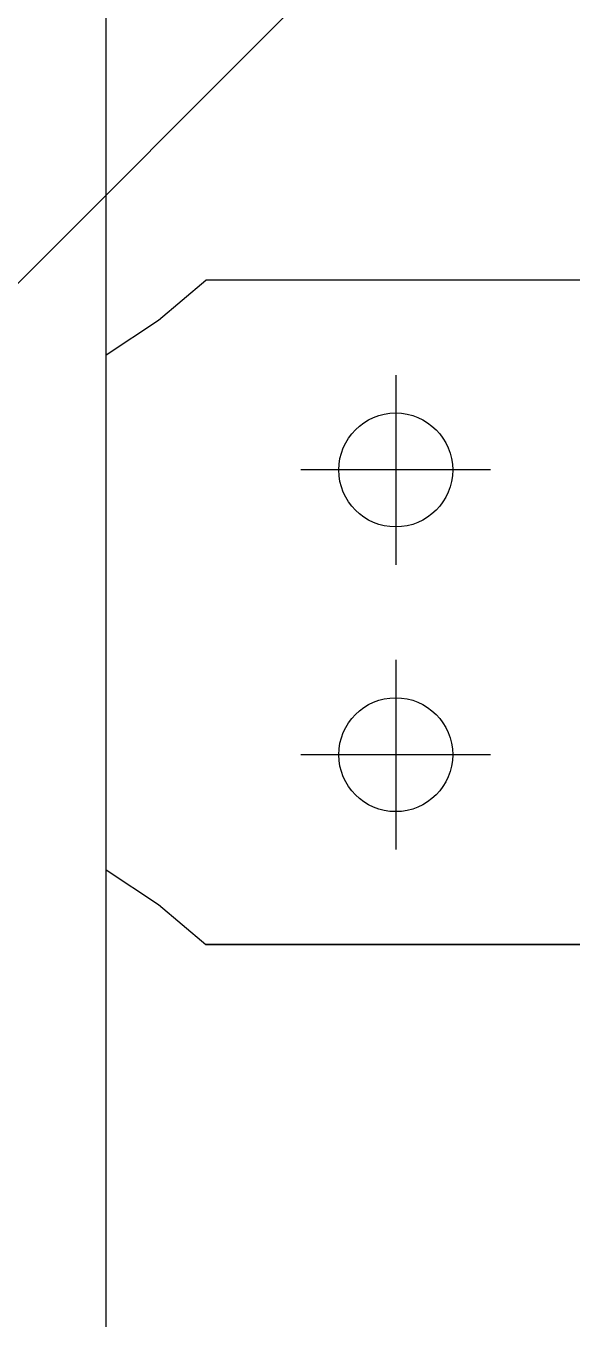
# Model space of a CAD drawing. Extents: x -668440 to 1010955, y -1678500 to 210463.
# Drawn here: x -560027 to -558876, y -738039 to -735314 of the extents above; entities that cross this region are included whole.
import ezdxf

# ---------------------------------------------------------------- set-up
doc = ezdxf.new("R2010")
doc.units = 0
doc.header["$MEASUREMENT"] = 0
doc.layers.get('0').update_dxf_attribs({"color": 3, "linetype": 'CONTINUOUS'})
doc.layers.get('Defpoints').update_dxf_attribs({"color": 251, "linetype": 'CONTINUOUS'})
doc.layers.add('詳細', color=7, linetype='CONTINUOUS')

# ---------------------------------------------------------------- blocks, each defined once
blk = doc.blocks.new('剛接合部C1Y')
for p, q in [((-222994.62063, -378229.73644, -20), (-222994.62063, -378269.73644, -20)), ((-222974.62063, -378249.73644, -20), (-223014.62063, -378249.73644, -20)), ((-222994.62063, -378249.73644, 20), (-222994.62063, -378249.73644, -60)), ((-222994.62063, -378289.73644, -20), (-222994.62063, -378329.73644, -20)), ((-222974.62063, -378309.73644, -20), (-223014.62063, -378309.73644, -20)), ((-222994.62063, -378309.73644, 20), (-222994.62063, -378309.73644, -60))]:
    blk.add_line(p, q)
at = {"layer": 'Defpoints'}
blk.add_line((-221884.62063, -377020.73644), (-223684.62063, -378820.73644), dxfattribs=at)
at = {"layer": '詳細'}
for p, q in [((-223055.62063, -378820.73644), (-223055.62063, -377626.73644)), ((-223044.62063, -378218.16978), (-223034.62063, -378209.73644)), ((-222834.62063, -378209.73644), (-223034.62063, -378209.73644)), ((-223055.62063, -378225.47948), (-223044.62063, -378218.16978)), ((-223055.62063, -378333.9934), (-223044.62063, -378341.30309)), ((-223044.62063, -378341.30309), (-223034.62063, -378349.73644)), ((-223034.62063, -378349.73644), (-222834.62063, -378349.73644)), ((-222834.62063, -378349.73644), (-223034.62063, -378349.73644))]:
    blk.add_line(p, q, dxfattribs=at)
for centre in [(-222994.62063, -378249.73644), (-222994.62063, -378309.73644)]:
    blk.add_circle(centre, 12, dxfattribs=at)

msp = doc.modelspace()

# ---------------------------------------------------------------- block references
at = {"xscale": 10, "yscale": 10, "zscale": 10}
msp.add_blockref('剛接合部C1Y', (1670698.6842, 3046247.35843, 5600), dxfattribs=at)

doc.saveas('drawing.dxf')
